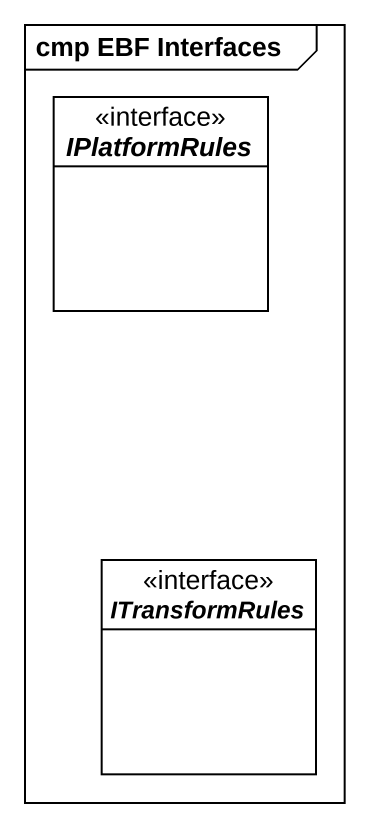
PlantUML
@startuml
mainframe cmp EBF Interfaces
hide circle
hide empty members
interface IPlatformRules
interface ITransformRules
@enduml
